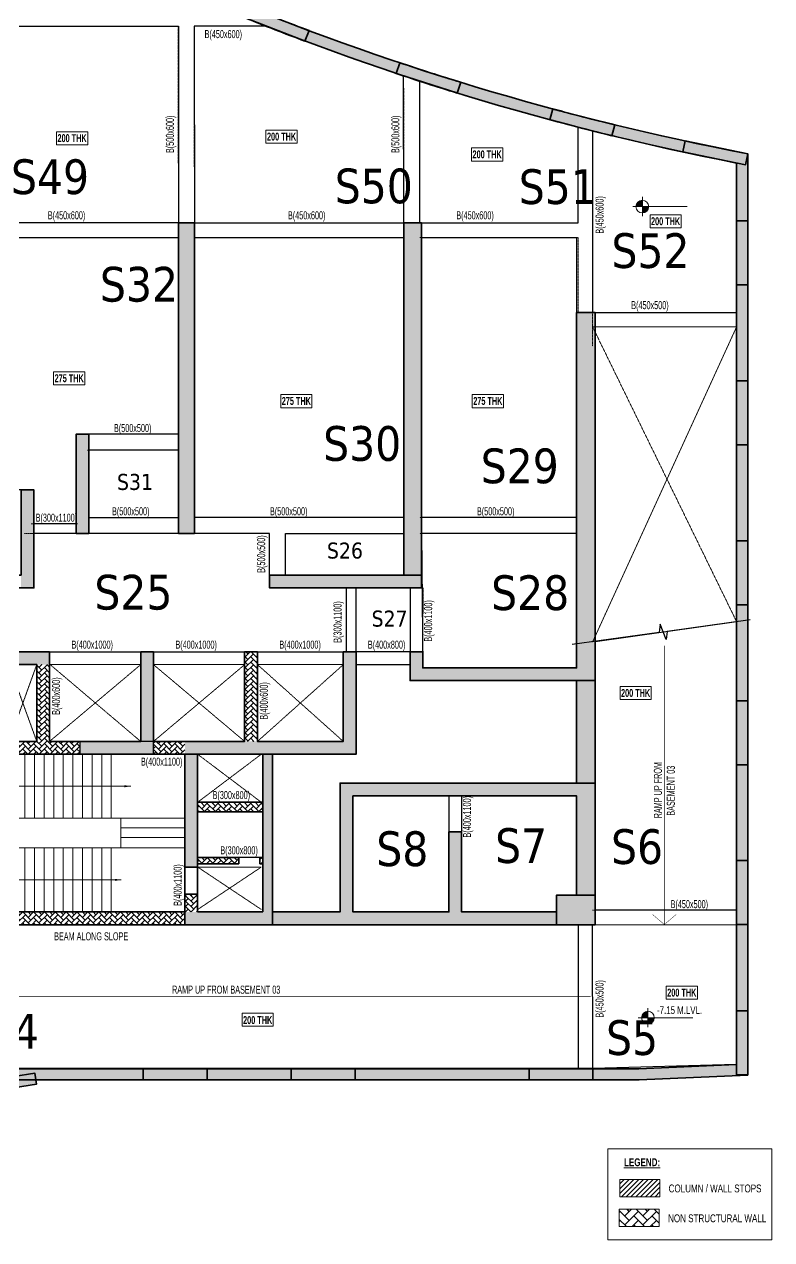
# Model space of a CAD drawing. Header units: millimetres. Extents: x -9 to 67274, y 2 to 62585.
# Drawn here: x 43906 to 67274, y 3923 to 41899 of the extents above; entities that cross this region are included whole.
import ezdxf

# ---------------------------------------------------------------- set-up
doc = ezdxf.new("R2010")
doc.units = ezdxf.units.MM
doc.linetypes.add('HIDDEN', pattern=[0.375, 0.25, -0.125])
doc.linetypes.add('HIDDEN2', pattern=[0.1875, 0.125, -0.0625])
for name, color, linetype, lineweight in [('A-ANNO-DIMS', 8, 'Continuous', 15), ('A-DETL-MISC', 35, 'Continuous', 15), ('A-FLOR-IDEN', 11, 'Continuous', 9), ('A-HIDD-ABVE', 8, 'HIDDEN', 20), ('A-HIDD-BELW', 8, 'HIDDEN2', 20), ('G-____-____-DIMS', 7, 'Continuous', 9), ('G-ANNO-TEXT', 231, 'Continuous', 9), ('S-BEAM', 7, 'Continuous', 18), ('S-BEAM-IDEN', 2, 'Continuous', 9), ('S-COL HATCH', 9, 'Continuous', 0), ('S-COLS', 5, 'Continuous', 35)]:
    doc.layers.add(name, color=color, linetype=linetype, lineweight=lineweight)
doc.layers.add('changes', color=7, linetype='Continuous')
doc.layers.add('SUNK SLAB', color=8, linetype='Continuous')
doc.styles.add('Dim.s & Anno.(Misc.)', font='ARIALN.TTF')
doc.styles.add('Swis721 LtCn BT', font='swisscl.ttf', dxfattribs={"width": 0.9, "height": 233.3551617873649})
doc.styles.add('Swis721 LtCn BT_1', font='swisscl.ttf', dxfattribs={"height": 239.9999999999999})
doc.styles.add('Swis721 LtCn BT_2', font='swisscl.ttf', dxfattribs={"height": 244.9922958397534})
doc.styles.add('Swis721 LtCn BT_B', font='', dxfattribs={"width": 0.9, "height": 246.9183359013865})
doc.styles.get('Swis721 LtCn BT_B').set_extended_font_data('Swis721 LtCn BT', bold=True)
doc.dimstyles.new('A-GFC-100', dxfattribs={"dimscale": 100, "dimtxt": 1.75, "dimasz": 1.5, "dimexe": 1.5, "dimexo": 0, "dimgap": 1, "dimtad": 1, "dimdsep": 46, "dimtxsty": 'Dim.s & Anno.(Misc.)', "dimblk": 'ARCHTICK', "dimcen": 0, "dimdle": 1.5, "dimclrd": 256, "dimclre": 8, "dimclrt": 6, "dimazin": 2, "dimtfac": 1, "dimtix": 1, "dimtmove": 2, "dimatfit": 3, "dimfxl": 1, "dimtolj": 1, "dimlwd": -1, "dimlwe": 9, "dimarcsym": 0})
pattern_1 = [(45, (-31794446.85298591, 20735559.74809882), (0, 169.7056274847714), [360, -120]), (135, (-31794362.00017216, 20735644.60091257), (1.33e-14, 169.7056274847714), [360, -120])]

# ---------------------------------------------------------------- blocks, each defined once
blk = doc.blocks.new('_ARCHTICK')
at = {"color": 0, "linetype": 'ByBlock', "const_width": 0.15}
blk.add_lwpolyline([(-0.5, -0.5), (0.5, 0.5)], dxfattribs=at)
blk = doc.blocks.new('A$C31bf04c8')
at = {"layer": 'S-COL HATCH', "transparency": 33554687}
h = blk.add_hatch(color=256, dxfattribs=at)
h.dxf.hatch_style = 1
edge = h.paths.add_edge_path()
edge.add_line((-12645.22190790623, -10575.19985628128), (46759.53647775203, -10575.19985628128))
edge.add_line((46759.53647775203, -10575.19985628128), (50154.77851886302, -10425.00601053238))
edge.add_line((50154.77851886302, -10425.00601053238), (50154.77851886302, 18362.28214049339))
edge.add_arc((65982.97857690603, 101150.6081447527), 84287.8332837242, 235.3318360843077, 259.1763076908551, ccw=False)
edge.add_arc((-8446.611141368747, 268.2098512127995), 41199.68046838963, 49.9961516128636, 101.0852321286915)
edge.add_line((-16368.03390341252, 40699.19712734222), (-15227.48269014805, 21150.0005850792))
edge.add_line((-15227.48269014805, 21150.0005850792), (-12645.22190790623, 21150.00058484077))
edge.add_line((-12645.22190790623, 21150.00058484077), (-12645.22190790623, -10575.19985628128))
edge = h.paths.add_edge_path(flags=16)
edge.add_line((-12295.22190838307, -10225.19985580444), (46751.79886502772, -10225.19985580444))
edge.add_line((46751.79886502772, -10225.19985580444), (49804.77851838618, -10090.14652299881))
edge.add_line((49804.77851838618, -10090.14652299881), (49804.77851838618, 18073.36296987534))
edge.add_arc((65982.9785742499, 101150.6081398986), 84637.83327854906, 235.3207608542366, 258.9803174311657, ccw=False)
edge.add_arc((-8446.611140910538, 268.2098531685769), 40849.68046623029, 49.97334944151059, 100.6567920093794)
edge.add_line((-16000.76089220494, 40413.33677697181), (-14897.30743341893, 21500.00058507919))
edge.add_line((-14897.30743341893, 21500.00058507919), (-12295.22190838307, 21500.00058460236))
edge.add_line((-12295.22190838307, 21500.00058460236), (-12295.22190838307, -10225.19985580444))
h = blk.add_hatch(color=256, dxfattribs=at)
h.dxf.hatch_style = 1
h.paths.add_polyline_path([(36309.7524298653, 21881.72621195018), (36441.37668698281, 22209.28438184038, -0.0060148017713095), (34576.22656182572, 22931.67414105311), (34444.98130914941, 22605.0591201894, 0.006030345616494)])
h = blk.add_hatch(color=256, dxfattribs=at)
h.dxf.hatch_style = 1
h.paths.add_polyline_path([(41069.59452968091, 20258.57727995887), (41181.79505573586, 20594.16746113077, -0.0060147708890324), (39277.29233469814, 21205.28147134558), (39165.15158186108, 20869.87012461201, 0.0060303457567743)])
h = blk.add_hatch(color=256, dxfattribs=at)
h.dxf.hatch_style = 1
h.paths.add_polyline_path([(45906.3900215365, 18925.80282298103), (46001.80741254613, 19265.37358707189, -0.0060158293301337), (44064.28255045786, 19763.36587971449), (43968.71632428839, 19423.26551262289, 0.006031451040052)])
h = blk.add_hatch(color=256, dxfattribs=at)
h.dxf.hatch_style = 1
h.paths.add_polyline_path([(48195.26784691587, 18762.7021320723), (48125.19449844583, 18419.78854798898), (50084.70069069042, 18019.36941334233), (50154.77403916046, 18362.28299696371)])
h = blk.add_hatch(color=256, dxfattribs=at)
h.dxf.hatch_style = 1
h.paths.add_polyline_path([(50154.77403869479, 16269.2822600007), (49804.77403860167, 16269.2822600007), (49804.77403860167, 14269.2822600007), (50154.77403869479, 14269.2822600007)])
h = blk.add_hatch(color=256, dxfattribs=at)
h.dxf.hatch_style = 1
h.paths.add_polyline_path([(49804.77403860167, 9269.282260000706), (50154.77403869479, 9269.282260000706), (50154.77403869479, 11269.2822600007), (49804.77403860167, 11269.2822600007)])
h = blk.add_hatch(color=256, dxfattribs=at)
h.dxf.hatch_style = 1
h.paths.add_polyline_path([(50154.77403869479, 6269.282260000705), (49804.77403860167, 6269.282260000705), (49804.77403860167, 4269.282260000705), (50154.77403869479, 4269.282260000705)])
h = blk.add_hatch(color=256, dxfattribs=at)
h.dxf.hatch_style = 1
h.paths.add_polyline_path([(50154.77403869479, 1269.282260000706), (49804.77403860167, 1269.282260000706), (49804.77403860167, -730.7177399992943), (50154.77403869479, -730.7177399992943)])
h = blk.add_hatch(color=256, dxfattribs=at)
h.dxf.hatch_style = 1
h.paths.add_polyline_path([(49804.77403860167, -5724.030083488673), (50154.77403916046, -5724.030083488673), (50154.77403916046, -3724.030083488673), (49804.77403860167, -3724.030083488673)])
h = blk.add_hatch(color=256, dxfattribs=at)
h.dxf.hatch_style = 1
h.paths.add_polyline_path([(49804.77467297017, -10420.82390606031), (50154.77467352897, -10420.82390606031), (50154.77467352897, -8420.823906060308), (49804.77467297017, -8420.823906060308)])
h = blk.add_hatch(color=256, dxfattribs=at)
h.dxf.hatch_style = 1
h.paths.add_polyline_path([(31254.68912032992, -10224.03008209169), (31254.68912079558, -10574.03008265048), (33254.68912032992, -10574.03008265048), (33254.68912126124, -10224.03008209169)])
h = blk.add_hatch(color=256, dxfattribs=at)
h.dxf.hatch_style = 1
h.paths.add_polyline_path([(35879.76312229038, -10224.03008209169), (35879.76312275603, -10574.03008265048), (37879.76312229037, -10574.03008265048), (37879.7631232217, -10224.03008209169)])
h = blk.add_hatch(color=256, dxfattribs=at)
h.dxf.hatch_style = 1
h.paths.add_polyline_path([(43314.71465666219, -10224.03008618206), (43314.71465712786, -10574.03008674085), (45314.7146566622, -10574.03008674085), (45314.71465759351, -10224.03008618206)])
h = blk.add_hatch(color=256, dxfattribs=at)
h.dxf.hatch_style = 1
h.paths.add_polyline_path([(25885.91601011902, -10678.2072516866), (25941.59233068675, -11023.75051563233), (27916.12526924908, -10705.60011218861), (27860.44894868136, -10360.05684824288)])
at = {"layer": 'S-COLS', "elevation": -6.406737e-10}
blk.add_lwpolyline([(-12645.22190790623, -10575.19985628128), (46759.53647775203, -10575.19985628128), (50154.77851886302, -10425.00601053238), (50154.77851886302, 18362.28214049339, -0.104418166803797), (18038.15277118236, 31827.21730065346, 0.2266855225477514), (-16368.03390341252, 40699.19712734222), (-15227.48269014805, 21150.0005850792), (-12645.22190790623, 21150.00058484077)], format="xyb", close=True, dxfattribs=at)
at = {"layer": 'S-COLS'}
blk.add_lwpolyline([(-12295.22190838307, -10225.19985580444), (46751.79886502772, -10225.19985580444), (49804.77851838618, -10090.14652299881), (49804.77851838618, 18073.36296987534, -0.1036025941680122), (17825.60995406657, 31548.66370105744, 0.2248253873117498), (-16000.76089220494, 40413.33677697181), (-14897.30743341893, 21500.00058507919), (-12295.22190838307, 21500.00058460236)], format="xyb", close=True, dxfattribs=at)
at = {"layer": 'S-COLS', "elevation": -4.87149e-10}
for points in [[(36441.37667029351, 22209.28438807651, -0.0060148017177295), (34576.22656182572, 22931.67414105311), (34444.98130914941, 22605.0591201894, 0.006030345616494), (36309.7524298653, 21881.72621195018), (36441.37668705732, 22209.28438202292)], [(39165.15159862116, 20869.87011900917, 0.0060303457034982), (41069.59452968091, 20258.57727995887), (41181.79505573586, 20594.16746113077, -0.0060147708890324), (39277.29233469814, 21205.28147134558), (39165.15158185736, 20869.8701245971)], [(46001.80739581585, 19265.37359115854, -0.0060158292783498), (44064.28255045786, 19763.36587971449), (43968.71632428839, 19423.26551262289, 0.006031451040052), (45906.3900215365, 18925.80282298103), (46001.80741257966, 19265.37358719855)]]:
    blk.add_lwpolyline(points, format="xyb", dxfattribs=at)
for points in [[(48195.26784691587, 18762.7021320723), (50154.77403916046, 18362.28299696371), (50084.70069069042, 18019.36941334233), (48125.19449844583, 18419.78854798898), (48195.26784691587, 18762.7021320723)], [(25885.91601011902, -10678.2072516866), (25941.59233068675, -11023.75051563233), (27916.12526924908, -10705.60011218861), (27860.44894868136, -10360.05684824288), (25885.91601011902, -10678.2072516866)]]:
    blk.add_lwpolyline(points, dxfattribs=at)
at = {"layer": 'S-COLS'}
for points, elevation in [([(49804.77403860167, 16269.2822600007), (50154.77403869479, 16269.2822600007), (50154.77403869479, 14269.2822600007), (49804.77403860167, 14269.2822600007)], -4.87149e-10), ([(49804.77403860167, 11269.2822600007), (50154.77403869479, 11269.2822600007), (50154.77403869479, 9269.282260000706), (49804.77403860167, 9269.282260000706)], -4.87149e-10), ([(49804.77403860167, 6269.282260000705), (50154.77403869479, 6269.282260000705), (50154.77403869479, 4269.282260000705), (49804.77403860167, 4269.282260000705)], -4.87149e-10), ([(49804.77403860167, 1269.282260000706), (50154.77403869479, 1269.282260000706), (50154.77403869479, -730.7177399992943), (49804.77403860167, -730.7177399992943)], -4.87149e-10), ([(49804.77403860167, -3724.030083488673), (50154.77403916046, -3724.030083488673), (50154.77403916046, -5724.030083488673), (49804.77403860167, -5724.030083488673)], -4.87149e-10), ([(49804.77467297017, -8420.823906060308), (50154.77467352897, -8420.823906060308), (50154.77467352897, -10420.82390606031), (49804.77467297017, -10420.82390606031)], -4.86958e-10), ([(31254.68912032992, -10224.03008209169), (33254.68912126124, -10224.03008209169), (33254.68912032992, -10574.03008265048), (31254.68912079558, -10574.03008265048)], -4.87149e-10), ([(35879.76312229038, -10224.03008209169), (37879.7631232217, -10224.03008209169), (37879.76312229037, -10574.03008265048), (35879.76312275603, -10574.03008265048)], -4.87149e-10), ([(43314.71465666219, -10224.03008618206), (45314.71465759351, -10224.03008618206), (45314.7146566622, -10574.03008674085), (43314.71465712786, -10574.03008674085)], 3.293981e-10)]:
    blk.add_lwpolyline(points, close=True, dxfattribs=dict(at, elevation=elevation))
blk = doc.blocks.new('Spot Elevations - M_Spot Elevation - Target Filled-23738-FIRST FLOOR  FRAMING PLAN _NTA_')
at = {"layer": 'G-____-____-DIMS'}
h = blk.add_hatch(color=256, dxfattribs=at)
edge = h.paths.add_edge_path(flags=0)
edge.add_line((1.6e-15, 0), (-1.999999999999998, 0))
edge.add_arc((-2.6e-15, 1.9e-15), 1.999999999999994, 90.00000000000023, 180.0000000000001, ccw=False)
edge.add_line((1.6e-15, 1.999999999999998), (1.6e-15, 0))
h = blk.add_hatch(color=256, dxfattribs=at)
edge = h.paths.add_edge_path(flags=0)
edge.add_line((1.6e-15, 0), (2.000000000000003, 0))
edge.add_arc((9e-15, -5.8e-15), 1.999999999999992, 269.9999999999993, 359.99999999999983, ccw=False)
edge.add_line((1.6e-15, -1.999999999999999), (1.6e-15, 0))
for p, q in [((-2.999999999999997, 0), (14, 0)), ((1.9e-15, -2.999999999999999), (1.9e-15, 2.999999999999999))]:
    blk.add_line(p, q, dxfattribs=at)
blk.add_circle((1.6e-15, 0), 2.000000000000001, dxfattribs=at)
blk = doc.blocks.new('A$C0921b736')
at = {"layer": 'S-COL HATCH', "transparency": 33554687}
h = blk.add_hatch(color=256, dxfattribs=at)
h.dxf.hatch_style = 1
h.paths.add_polyline_path([(40725.02864983677, 12975.20534372329), (40225.0033364594, 12975.20534372329), (40225.0033364594, 22675.20470356941), (40725.02864983677, 22675.20470356941)])
h = blk.add_hatch(color=256, dxfattribs=at)
h.dxf.hatch_style = 1
h.paths.add_polyline_path([(43075.00274947285, 11675.21372389793), (43075.00274947285, 11275.20037937164), (47825.00000723079, 11275.19818034023), (47825.00000723079, 11675.21152486652)])
h.paths.add_polyline_path([(47825.00030091405, 22675.20278692245), (47275.00030043721, 22675.20278692245), (47275.00000265241, 11675.21276182309), (47825.00000312924, 11675.21276182309)])
h = blk.add_hatch(color=256, dxfattribs=at)
h.dxf.hatch_style = 1
h.paths.add_polyline_path([(53250.00261548161, 8375.199839565903), (53250.00645974278, 19875.20501825586), (52675.00646021962, 19875.20503497123), (52675.00266996026, 8775.19985628128), (47865.00030091405, 8775.19985628128), (47865.00030091405, 9275.199857234955), (47464.94573882222, 9275.19985723123), (47464.94573882222, 8375.199856277555)])
h = blk.add_hatch(color=256, dxfattribs=at)
h.dxf.hatch_style = 1
h.paths.add_polyline_path([(37425.00368236005, 16075.19993472099), (37025.00355246663, 16075.19992899895), (37025.0036931336, 12975.20483279228), (37425.0036931336, 12975.20483279228)])
h = blk.add_hatch(color=256, dxfattribs=at)
h.dxf.hatch_style = 1
h.paths.add_polyline_path([(35305.00352004171, 11675.19985628128), (35305.00352004171, 11275.19985723495), (35705.00352004171, 11275.19985723495), (35705.00352004171, 14335.19997906685), (35305.00352004171, 14335.19997906685)])
h = blk.add_hatch(color=256, dxfattribs=at)
h.dxf.hatch_style = 1
h.paths.add_polyline_path([(36195.00383475423, 9275.199857234955), (32424.98373511434, 9275.199857234955), (32424.98373511434, 8875.199853420258), (36195.00383475423, 8875.199853420258)])
h = blk.add_hatch(color=256, dxfattribs=at)
h.dxf.hatch_style = 1
h.paths.add_polyline_path([(39445.00383475423, 9275.199857234955), (39045.00383378938, 9275.199857234955), (39045.00383378938, 6475.199453752487), (39445.00383475423, 6475.199453752487)])
h = blk.add_hatch(color=256, dxfattribs=at)
h.dxf.hatch_style = 1
h.paths.add_polyline_path([(40425.00396037474, 6075.199857231229), (40425.00396037474, 6475.199857234954), (45379.36065390706, 6475.199857234954), (45379.35989345982, 9275.19929081574), (45779.36065390706, 9275.19929081574), (45779.36065390706, 6075.199853420258)])
at = {"layer": 'S-COL HATCH'}
h = blk.add_hatch(dxfattribs=at)
h.set_pattern_fill('AR-HBONE', color=256, scale=30)
h.set_pattern_definition(pattern_1)
h.paths.add_polyline_path([(42695.00383379683, 6475.199453752487), (42295.00383093953, 6475.199453752487), (42295.00383093953, 9275.199857234955), (42695.00383379683, 9275.199857234955)])
h = blk.add_hatch(dxfattribs=at)
h.set_pattern_fill('AR-HBONE', color=256, scale=30)
h.set_pattern_definition(pattern_1)
h.paths.add_polyline_path([(34925.00383475423, 8875.199451070279), (34625.00383475423, 8875.199451070279), (34625.00383378938, 7775.199857234955), (32825.00347719714, 7775.199370574206), (32825.003389325, 8100.199857234954), (32525.00383475423, 8100.199857234954), (32525.00383475423, 7397.699796199798), (32825.0035792552, 7397.699796199798), (32825.00317355618, 7475.199857234954), (34625.00383378566, 7475.199857234954), (34625.00384004042, 6375.199853420258), (32825.00382754952, 6375.199853420258), (32825.00382754952, 6452.699792385101), (32525.00383475423, 6452.699792385101), (32525.00383378938, 6075.199857242406), (37145.00383379311, 6075.199853420258), (37145.00383379311, 6475.199453752487), (34925.00383378938, 6475.199453752487)])
h = blk.add_hatch(dxfattribs=at)
h.set_pattern_fill('AR-HBONE', color=256, scale=30)
h.set_pattern_definition(pattern_1)
h.paths.add_polyline_path([(36195.00383378938, 6475.199453752487), (35795.00383093953, 6475.199453752487), (35795.00383093953, 8875.199445910752), (36195.00383378938, 8875.199445910752)])
at = {"layer": 'S-COL HATCH', "transparency": 33554687}
h = blk.add_hatch(color=256, dxfattribs=at)
h.dxf.hatch_style = 1
h.paths.add_polyline_path([(39445.00343366712, 6475.199453752487), (37145.00383379311, 6475.199453752487), (37145.00383379311, 6075.199857234955), (39445.00343366712, 6075.199857234955)])
at = {"layer": 'S-COL HATCH'}
h = blk.add_hatch(dxfattribs=at)
h.set_pattern_fill('AR-HBONE', color=256, scale=30)
h.set_pattern_definition(pattern_1)
h.paths.add_polyline_path([(39445.00343366712, 6475.199453752487), (40425.00396037474, 6475.199453752487), (40425.00396037474, 6075.199853420258), (39445.00343366712, 6075.199853420258)])
at = {"layer": 'S-COL HATCH', "transparency": 33554687}
h = blk.add_hatch(color=256, dxfattribs=at)
h.dxf.hatch_style = 1
h.paths.add_polyline_path([(40425.00396037474, 6075.199853420258), (40825.00016829744, 6075.199853420258), (40825.00396037474, 6075.197065066546), (40825.00396037474, 4575.199855804443), (40825.00395882874, 4575.199855804443), (40825.00395882874, 4275.199855804443), (40825.00395968184, 2550.19985723123), (40425.00396037474, 2550.19985723123)])
h = blk.add_hatch(color=256, dxfattribs=at)
h.dxf.hatch_style = 1
h.paths.add_polyline_path([(42864.97400055453, 6075.199853420258), (43164.94573846459, 6075.199853420258), (43164.94573846459, 750), (42864.94573852047, 750), (40425.00396037474, 750), (40425.00396037474, 1150), (42864.94757630303, 1150), (42864.95538688451, 2850.000059019775), (42864.96354975551, 2850.000059001148), (42864.95549358055, 2850.005689714104)])
h = blk.add_hatch(color=256, dxfattribs=at)
h.dxf.hatch_style = 1
h.paths.add_polyline_path([(52675.00135013833, 4775.19985723868), (52675.00030091404, 1674.807420015335), (53250.00030043721, 1674.807420015335), (53250.00154577195, 5175.197100766003), (45279.36065390706, 5175.199856281281), (45279.36065390706, 1149.942919988185), (43164.94764410331, 1149.942919988185), (43164.94573852792, 749.9999992847441), (52050.00030043721, 749.9999992847441), (52050.00030043721, 1149.942919988185), (49079.36065390706, 1149.942919988185), (49079.36065390706, 3647.810049057007), (48679.32475188374, 3647.810049057007), (48679.32475188374, 1149.942919988185), (45679.36065390706, 1149.942919988185), (45679.36065390706, 4775.199857234954)])
at = {"layer": 'S-COL HATCH'}
h = blk.add_hatch(dxfattribs=at)
h.set_pattern_fill('AR-HBONE', color=256, scale=30)
h.set_pattern_definition(pattern_1)
h.paths.add_polyline_path([(40825.00395882874, 4275.199855804443), (42864.96193709224, 4275.199855916201), (42864.96331324428, 4575.199855916202), (40825.00395882874, 4575.199855804443)])
h = blk.add_hatch(dxfattribs=at)
h.set_pattern_fill('AR-HBONE', color=256, scale=30)
h.set_pattern_definition(pattern_1)
h.paths.add_polyline_path([(42114.95826495439, 2850.000288724899), (42114.95826447754, 2650.000288724899), (40825.0039601624, 2650.048025220633), (40825.0039601624, 2850.000288724899)])
h = blk.add_hatch(dxfattribs=at)
h.set_pattern_fill('AR-HBONE', color=256, scale=30)
h.set_pattern_definition(pattern_1)
h.paths.add_polyline_path([(42764.95659396052, 2850.000288724899), (42864.95539010316, 2850.000059001148), (42864.95447120815, 2650.000059001148), (42764.95659396052, 2650.000288963318)])
h = blk.add_hatch(dxfattribs=at)
h.set_pattern_fill('AR-HBONE', color=256, scale=30)
h.set_pattern_definition(pattern_1)
h.paths.add_polyline_path([(40425.00396037474, 1700.045884158462), (40825.00396037474, 1700.045884158462), (40825.00396037474, 1150), (40425.00396037474, 1150)])
at = {"layer": 'S-COL HATCH', "transparency": 33554687}
h = blk.add_hatch(color=256, dxfattribs=at)
h.dxf.hatch_style = 1
h.paths.add_polyline_path([(53250.00030043721, 1674.807420015335), (53250.00030043721, 749.9999992847441), (52050.00030043721, 749.9999992847441), (52050.00030043721, 1674.807420015335)])
at = {"layer": 'S-COL HATCH'}
h = blk.add_hatch(dxfattribs=at)
h.set_pattern_fill('AR-HBONE', color=256, scale=30)
h.set_pattern_definition(pattern_1)
h.paths.add_polyline_path([(40425.00396037474, 1150), (32825.00383379311, 1150), (32825.00383379311, 750), (40425.00396037474, 750)])
at = {"layer": 'changes'}
blk.add_lwpolyline([(39445.00343366712, 6475.199453752487), (37145.00383379311, 6475.199453752487), (37145.00383379311, 6075.199857234955), (39445.00343366712, 6075.199857234955)], close=True, dxfattribs=at)
at = {"layer": 'S-COLS'}
for p, q in [((40825.00396037474, 2550.19985723123), (40425.00781095028, 2550.19985723123)), ((40825.00396037474, 1700.045884158462), (40425.00396037474, 1700.045884158462))]:
    blk.add_line(p, q, dxfattribs=at)
for points in [[(29725.00351956487, 11275.19985723495), (29725.00351956487, 22675.19536566734), (30125.0035200417, 22675.19536566734), (30125.0035200417, 15825.19997811317), (31675.00752595067, 15825.19997811317), (31675.00752595067, 15425.19675477594), (30125.0035200417, 15425.19675477594), (30125.0035200417, 12785.19997835159), (32805.00351813436, 12785.19997835159), (32805.00351813436, 11675.19985628128), (35305.00352004171, 11675.19985628128), (35305.00352004171, 14335.19997906685), (35705.00352004171, 14335.19997906685), (35705.00352004171, 11275.19985723495), (29725.00351956487, 11275.19985723495)], [(47825.00000312924, 11675.21276182309), (47825.00030091405, 22675.20278692245), (47275.00030043721, 22675.20278692245), (47275.00000265241, 11675.21276182309), (47825.00000312924, 11675.21276182309)], [(36195.00383475423, 9275.199857234955), (32424.98373511434, 9275.199857234955)], [(34625.00383475423, 6075.199853420258), (45779.36065390706, 6075.199853420258), (45779.36065390706, 9275.199857234955), (45379.36065390706, 9275.199857234955), (45379.36065390706, 6475.199857234954), (42695.00383475422, 6475.199857234954), (42695.00383475422, 9275.199857234955)], [(39045.00383093953, 9275.199857234955), (39045.00383093953, 6475.199857234954), (36195.00383475423, 6475.199857234954), (36195.00383475423, 9275.199857234955)], [(39445.00383475423, 9275.199857234955), (39045.00383093953, 9275.199857234955)], [(42295.00383093953, 9275.199857234955), (42295.00383093953, 6475.199857234954), (39445.00383475423, 6475.199857234954), (39445.00383475423, 9275.199857234955)], [(42695.00383475422, 9275.199857234955), (42295.00383093953, 9275.199857234955)], [(40825.00396037474, 750), (40425.00396037474, 750), (40425.00396037474, 6075.199857231229)], [(40825.00396037474, 6075.199857231229), (40825.00396037474, 1150)], [(43164.97111108898, 6075.199857234955), (43164.94573852792, 750), (42864.94573852047, 750)], [(42864.94757630303, 1150), (42864.97020493075, 6075.199857234955)], [(53250.00154577195, 5175.197100661694), (53250.00030043721, 1674.807420015335), (52675.00030091404, 1674.807420015335), (52675.00135013833, 4775.19985723868), (45679.36065390706, 4775.199857234954), (45679.36065390706, 1149.942919988185), (48679.32475188374, 1149.942919988185), (48679.32475188374, 3647.810049057007), (49079.36065390706, 3647.810049057007), (49079.36065390706, 1149.942919988185), (52050.00030043721, 1149.942919988185), (52050.00030043721, 749.9999992847441), (43164.94573852792, 749.9999992847441)], [(43164.94764410331, 1149.942919988185), (45279.36065390706, 1149.942919988185), (45279.36065390706, 5175.199856281281), (53250.00154577195, 5175.197100766003)], [(40825.00290454179, 2850.000288724899), (42114.95826495439, 2850.000288724899)], [(42114.95826495439, 2850.000288724899), (42114.95826447754, 2650.000288724899)], [(42764.95826400071, 2650.000288963318), (42764.95826400071, 2850.000288724899)], [(42764.95826400071, 2850.000288724899), (42864.96354975551, 2850.000059001148)], [(42114.95826400071, 2650.000288724899), (40825.0001097992, 2650.048025369644)], [(42864.95446886867, 2650.000059001148), (42764.95826113968, 2650.000288963318)], [(32825.00383379311, 1150), (40425.00396037474, 1150), (40425.00396037474, 750), (30125.00351956487, 750)], [(40825.00396037474, 1150), (42864.94573852047, 1150)], [(42864.94573852047, 750), (40825.00396037474, 750)]]:
    blk.add_lwpolyline(points, dxfattribs=at)
for points, elevation in [([(40725.02864983677, 12975.20534372329), (40225.0033364594, 12975.20534372329), (40225.0033364594, 22675.20470356941), (40725.02864983677, 22675.20470356941)], -7.379508e-10), ([(37425.00368236005, 16075.19993472099), (37025.00355246663, 16075.19992899895), (37025.0036931336, 12975.20483279228), (37425.0036931336, 12975.20483279228)], -7.381996e-10), ([(43075.00274947285, 11675.21372389793), (47825.00000723079, 11675.21152486652), (47825.00000723079, 11275.19818034023), (43075.00274947285, 11275.20037937164)], -4.083295e-10), ([(53250.00030043721, 749.9999992847441), (52050.00030043721, 749.9999992847441), (52050.00030043721, 1674.807420015335), (53250.00030043721, 1674.807420015335)], 4.083295e-10)]:
    blk.add_lwpolyline(points, close=True, dxfattribs=dict(at, elevation=elevation))
for points in [[(53250.00261548161, 8375.19985628128), (47464.94573882222, 8375.199856277555), (47464.94573882222, 9275.19985723123), (47865.00030091405, 9275.199857234955), (47865.00030091405, 8775.19985628128), (52675.00266996026, 8775.19985628128), (52675.00646021962, 19875.20503497123), (53250.00645974278, 19875.20503497123)], [(35795.00383093953, 6475.199857234954), (34925.00383475423, 6475.199857234954), (34925.00383475423, 8875.199853420258), (35795.00383093953, 8875.199853420258)], [(40825.00395882874, 4575.199855804443), (42864.96331324428, 4575.199855916202), (42864.96193709224, 4275.199855916201), (40825.00395882874, 4275.199855804443)]]:
    blk.add_lwpolyline(points, close=True, dxfattribs=at)
blk = doc.blocks.new('A$C40398dd4')
at = {"layer": 'A-ANNO-DIMS', "ltscale": 500, "elevation": 4.012329e-10}
blk.add_lwpolyline([(5809.928524971009, 999.960521697998), (6600.000063419343, 1000.017378807068), (6599.994907855988, 1564.949750185013)], dxfattribs=at)
at = {"layer": 'A-DETL-MISC'}
for p, q in [((2300.000124931335, 4925.211443424225), (2300.000124931335, 2925.211443424225)), ((2600.000124931336, 4925.211443424225), (2600.000124931336, 2925.211443424225)), ((2900.000124931336, 4925.211443424225), (2900.000124931336, 2925.211443424225)), ((3200.000126838684, 4925.211443424225), (3200.000126838684, 2925.211443424225)), ((3500.000124931336, 4925.211443424225), (3500.000124931336, 2925.211443424225)), ((3800.000124931336, 4925.211443424225), (3800.000124931336, 2925.211443424225)), ((4100.000124931336, 4925.211443424225), (4100.000124931336, 2925.211443424225)), ((4400.000124931335, 4925.211443424225), (4400.000124931335, 2925.211443424225)), ((4700.000126838683, 4925.211443424225), (4700.000126838683, 2925.211443424225)), ((5000.000124931336, 4925.211443424225), (5000.000124931336, 2925.211443424225)), ((5300.000124931336, 4925.109315156936), (5300.000124931336, 2925.223028182984)), ((2300.000124931335, 0.0057928562164307), (2300.000124931335, 2000.005792856216)), ((2600.000124931336, 0.0057928562164307), (2600.000124931336, 2000.005792856216)), ((2900.000124931336, 0.0057928562164307), (2900.000124931336, 2000.005792856216)), ((3200.000126838684, 0.0057928562164307), (3200.000126838684, 2000.005792856216)), ((3500.000124931336, 0.0057928562164307), (3500.000124931336, 2000.005792856216)), ((3800.000124931336, 0.0057928562164307), (3800.000124931336, 2000.005792856216)), ((4100.000124931336, 0.0057928562164307), (4100.000124931336, 2000.005792856216)), ((4400.000124931335, 0.0057928562164307), (4400.000124931335, 2000.005792856216)), ((4700.000126838683, 0.0057928562164307), (4700.000126838683, 2000.005792856216)), ((5000.000124931336, 0.0057928562164307), (5000.000124931336, 2000.005792856216)), ((5300.000124931336, 0.1079204082489014), (5300.000124931336, 1999.994207382202))]:
    blk.add_line(p, q, dxfattribs=at)
for points in [[(2000.000124931335, 2925.217235565185), (0, 2925.217235565185)], [(5599.999998569488, 2925.217235565185), (7600.000124931336, 2925.217235565185)], [(2000.000124931335, 2625.217235565186), (0, 2625.217235565186)], [(2000.000124931335, 2325.217235326767), (0, 2325.217235326767)], [(5599.999998569488, 2625.217235565186), (7600.000124931336, 2625.217235565186)], [(5599.999998569488, 2325.217235326767), (7600.000124931336, 2325.217235326767)]]:
    blk.add_lwpolyline(points, dxfattribs=at)
blk.add_lwpolyline([(5599.999998569488, 2925.217235565185), (5599.999998569488, 2000.011585474014), (2000.000124931335, 2000.005792856216), (2000.000124931335, 2925.211443424225)], close=True, dxfattribs=at)
at = {"layer": 'A-DETL-MISC', "elevation": 4.012329e-10}
for points in [[(2000.000124931335, 2000.011585474014), (0, 2000.011585474014)], [(5599.999998569488, 2000.011585474014), (7600.000124931336, 2000.011585474014)]]:
    blk.add_lwpolyline(points, dxfattribs=at)
at = {"layer": 'A-ANNO-DIMS', "ltscale": 500}
for points in [[(1688.385704517364, 3925.211443424225), (5509.928524971009, 3925.16617178917)], [(6599.994907855988, 1564.949750185013), (6600.040178775788, 3126.397791862488)], [(1988.385702610016, 1000.005792856216), (5809.928524971009, 999.960521697998)]]:
    blk.add_leader(points, dimstyle='A-GFC-100', override={"dimasz": 2, "dimtad": 0, "dimfxl": 0.18, "dimarcsym": 1}, dxfattribs=at)

msp = doc.modelspace()

# ---------------------------------------------------------------- hatches: boundary and pattern name
at = {"layer": 'S-COL HATCH', "transparency": 33554687}
h = msp.add_hatch(color=256, dxfattribs=at)
h.dxf.hatch_style = 1
h.paths.add_polyline_path([(61750.681846826, 21390.63679004067), (61175.68058148645, 21390.63679004067), (61175.68071976922, 18190.63413391613), (61750.68198510878, 18190.63413391613)])
at = {"layer": 'SUNK SLAB'}
h = msp.add_hatch(dxfattribs=at)
h.set_pattern_fill('ANSI31', color=8, scale=850, style=0)
h.set_pattern_definition([(45, (-31296076.33347384, 20970820.9590325), (-75.13009550107068, 75.13009550107068), [])])
h.paths.add_polyline_path([(63773.89843113594, 5807.493219338144), (63773.89843113594, 5266.262231416788), (62524.21268842987, 5266.262231416788), (62524.21268842987, 5807.493219338144)], flags=0)
h = msp.add_hatch(dxfattribs=at)
h.set_pattern_fill('AR-HBONE', color=8, scale=50, style=0)
h.set_pattern_definition([(45, (-31296092.9161157, 20968403.1990586), (0, 282.842712474619), [600, -200]), (135, (-31295951.49475945, 20968544.62041485), (2.22e-14, 282.842712474619), [600, -200])])
h.paths.add_polyline_path([(63757.31578928105, 4874.60533885264), (63757.31578928105, 4333.374350931282), (62507.630046575, 4333.374350931282), (62507.630046575, 4874.60533885264)], flags=0)

# ---------------------------------------------------------------- linework, layer by layer
at = {"elevation": -1.1425069e-09}
msp.add_lwpolyline([(66605.23630680762, 23295.51599637398), (64003.80240421616, 22931.73544955978), (63976.5274100738, 22675.48884041959), (63783.48647348456, 23153.3593216201), (63756.21147934966, 22897.11271247992), (61036.53006671242, 22516.7966143226)], dxfattribs=at)
at = {"layer": 'A-FLOR-IDEN', "color": 8, "flags": 128}
for points, elevation in [([(45888.12510673575, 38544.12736780548), (45888.12510673575, 38132.30197098085), (44910.62510673575, 38132.30197098085), (44910.62510673575, 38544.12736780548)], -7.376485e-10), ([(45888.12510673575, 38544.12736780548), (45888.12510673575, 38132.30197098085), (44910.62510673575, 38132.30197098085), (44910.62510673575, 38544.12736780548)], -7.376485e-10), ([(52439.62510673575, 38592.62736780548), (52439.62510673575, 38180.80197098085), (51462.12510673575, 38180.80197098085), (51462.12510673575, 38592.62736780548)], -7.376485e-10), ([(52439.62510673575, 38592.62736780548), (52439.62510673575, 38180.80197098085), (51462.12510673575, 38180.80197098085), (51462.12510673575, 38592.62736780548)], -7.376485e-10), ([(58864.62510673575, 38037.12736780548), (58864.62510673575, 37625.30197098085), (57887.12510673575, 37625.30197098085), (57887.12510673575, 38037.12736780548)], -7.376485e-10), ([(58864.62510673575, 38037.12736780548), (58864.62510673575, 37625.30197098085), (57887.12510673575, 37625.30197098085), (57887.12510673575, 38037.12736780548)], -7.376485e-10), ([(64446.62510673575, 35948.12736780548), (64446.62510673575, 35536.30197098085), (63469.12510673575, 35536.30197098085), (63469.12510673575, 35948.12736780548)], -7.376485e-10), ([(64446.62510673575, 35948.12736780548), (64446.62510673575, 35536.30197098085), (63469.12510673575, 35536.30197098085), (63469.12510673575, 35948.12736780548)], -7.376485e-10), ([(45797.8258859577, 31042.16095108145), (45797.8258859577, 30630.33555425683), (44820.3258859577, 30630.33555425683), (44820.3258859577, 31042.16095108145)], -1.2247975e-09), ([(52900.8258859577, 30332.16095108145), (52900.8258859577, 29920.33555425683), (51923.3258859577, 29920.33555425683), (51923.3258859577, 30332.16095108145)], -1.2247975e-09), ([(58887.8258859577, 30332.16095108145), (58887.8258859577, 29920.33555425683), (57910.3258859577, 29920.33555425683), (57910.3258859577, 30332.16095108145)], -1.2247975e-09), ([(51691.57474361234, 11004.09565728881), (51691.57474361234, 10592.27026046418), (50714.07474361233, 10592.27026046418), (50714.07474361233, 11004.09565728881)], -1.1459779e-09)]:
    msp.add_lwpolyline(points, close=True, dxfattribs=dict(at, elevation=elevation))
for points in [[(63508.9597410845, 21208.70609356814), (63508.9597410845, 20796.88069674352), (62531.4597410845, 20796.88069674352), (62531.4597410845, 21208.70609356814)], [(64952.45974337183, 11846.20609356814), (64952.45974337183, 11434.38069674351), (63974.95974337183, 11434.38069674351), (63974.95974337183, 11846.20609356814)]]:
    msp.add_lwpolyline(points, close=True, dxfattribs=at)
at = {"layer": 'A-HIDD-ABVE', "linetype": 'HIDDEN'}
for p, q in [((61675.67827003322, 22606.17412365207, -1.1425069e-09), (66176.09957282864, 32441.80309552678, -1.4752969e-09)), ((61675.75821523241, 32441.80309552306, -1.4753017e-09), (66176.09957282864, 23235.50617041418, -1.1425069e-09)), ((44295.67787682883, 21891.79751563424, -1.5541164e-09), (43425.67787683628, 19491.79751563423, -1.5541164e-09)), ((44295.67787683629, 19491.79751563423, -1.5541164e-09), (43425.67787682884, 21891.79751563424, -1.5541164e-09)), ((47545.67835260801, 21891.7979191167, -1.5541164e-09), (44695.67835260801, 19491.79751563423, -1.5541164e-09)), ((47545.67835260801, 19491.79751563423, -1.5541164e-09), (44715.67835260801, 21891.79791916513, -1.5582992e-09)), ((50795.6778771194, 21891.7979191167, -1.5541164e-09), (47945.67747700088, 19491.79751563423, -1.5499337e-09)), ((50795.6778771194, 19491.7979191167, -1.5541164e-09), (47945.67747700088, 21891.79751563424, -1.5499337e-09)), ((53880.03469694279, 21891.7979191167, -1.5541164e-09), (51195.67787683628, 19491.7979191167, -1.5541164e-09)), ((53880.03469694279, 19491.7979191167, -1.5541164e-09), (51195.67787683628, 21891.79791887828, -1.5541164e-09)), ((49325.67921563111, 19091.79566730538, -1.5541164e-09), (51315.6385663288, 17591.7981475217, -1.5541164e-09)), ((49325.68577232085, 17591.79791768619, -1.5541164e-09), (51315.62163764112, 19091.79543834904, -1.5533665e-09)), ((49325.67920876913, 15566.59835015216, -1.5541164e-09), (51315.61960756652, 14241.45661862918, -1.5533665e-09)), ((49325.6819110351, 14241.44629033633, -1.5541164e-09), (51315.6177850204, 15566.59835088232, -1.5541164e-09))]:
    msp.add_line(p, q, dxfattribs=at)
at = {"layer": 'changes', "color": 1}
for points, elevation in [([(42168.25367782883, 41841.80276427024), (48725.68256780378, 41841.80276427024), (48725.68256780378, 35690.6416373288), (42168.25367782883, 35690.6416373288)], -1.4147888e-09), ([(42175.68275138609, 35241.80084951574), (48725.68256780378, 35241.80084948966), (48725.68256780378, 29091.797997318), (45525.68278381102, 29090.63686275834), (45525.68291081361, 26291.80298050472), (44205.68275138609, 26291.80298050472), (44205.68275138609, 27350.63691282624), (42175.68275138609, 27351.79804166385)], -1.5541164e-09), ([(49225.70788118116, 35241.80084948966), (55775.67928276084, 35241.80084948966), (55775.67928276084, 26491.80298050472), (49225.70788118116, 26491.80298050472)], -2.2920672e-09), ([(56325.67952011399, 35241.80084747428), (61175.67952573917, 35241.80084747428), (61175.67952573917, 26491.80298050472), (56325.67952011399, 26491.80298050472)], -1.5541164e-09), ([(48725.67858735346, 28591.797997318), (45925.68292273454, 28591.797997318), (45925.68292273454, 26491.80298050472), (48725.67858735346, 26491.80298050472)], -2.2920672e-09), ([(38675.67755926274, 24291.79791959354), (38675.67755926274, 22291.79791959354), (53980.03469694279, 22291.79791983196), (53980.03469694279, 24290.63620002547), (51575.68198081724, 24290.63620002547), (51575.67679250859, 25991.80277286821), (44205.68275138609, 25991.80277286821), (44205.68275138609, 24290.63679099435)], -1.1459779e-09), ([(52075.67679250859, 25991.80275933424), (55775.67923399679, 25991.80275933424), (55775.67923399679, 24690.64969558248), (52075.67679250859, 24690.64969558248)], -1.5541164e-09), ([(61175.67935500912, 25991.80251297706), (56325.67926969997, 25991.80264427864), (56365.67953225844, 21790.63679004067), (61175.67935500912, 21790.63679004067)], -1.5541164e-09), ([(54280.03469694279, 24291.79844196865), (55965.62497016661, 24291.79844196865), (55965.62497016661, 22290.63679099062), (54280.03469694279, 22290.63679099062)], -1.9683305e-09), ([(61750.68225666754, 22616.66256667652), (66176.09957282864, 23235.50617041418), (66176.09509304039, 14216.59806235858), (61750.67953178159, 14216.59806235858)], -1.5541164e-09), ([(54280.03469694279, 21891.79791983196), (55965.62497016661, 21891.79791982823), (55965.62497016661, 21390.63679003694), (61175.68058148645, 21390.63679004067), (61175.68071976922, 18190.63423330688), (53780.03988525144, 18190.63679004067), (53780.03988525144, 14165.37985374757), (51665.62687545143, 14165.37985374757), (51665.65034243338, 19090.63678717964), (54280.03988525144, 19090.63678717964)], -1.5541164e-09), ([(54180.03988525144, 17790.63679099434), (57180.00398322813, 17790.63679099434), (57180.00398322813, 14165.37985374757), (54180.03988525144, 14165.37985374757)], -1.5541164e-09), ([(57580.03558793538, 17790.63679099434), (57580.03988525144, 14165.37985374757), (60550.6795317816, 14165.37985374757), (60550.6795317816, 14690.24435377472), (61175.67953225844, 14690.24435377472), (61175.67953225844, 17790.63679099807)], -1.5541164e-09), ([(49325.68319018058, 17290.63678956383), (51365.64278110735, 17290.63678956383), (51365.64278110735, 15865.43699276053), (49325.68319018058, 15865.43699276053)], -1.5541164e-09), ([(38675.67756117009, 13765.43693375938), (61225.67554904394, 13765.43693375938), (61225.67554904394, 9272.302482913969), (38675.67756117009, 9272.302482913969)], -1.5541164e-09)]:
    msp.add_lwpolyline(points, close=True, dxfattribs=dict(at, elevation=elevation))
at = {"layer": 'changes', "color": 1, "elevation": -2.2920672e-09}
msp.add_lwpolyline([(49225.70269144199, 35691.80084950456), (55775.67434204243, 35691.80084951946), (55766.42776377372, 40285.15871921905, -0.0120740982767414), (51458.75333623461, 41841.80276427396), (49213.30988661818, 41841.80276425906)], format="xyb", close=True, dxfattribs=at)
at = {"layer": 'changes', "color": 1}
for points, elevation in [([(56266.74746470026, 40126.34313499906), (56266.74746470026, 35690.63972068184), (61175.68311203889, 35691.80084984356), (61225.76082544647, 35691.80056368166), (61225.76082543902, 38681.48551310205, -0.0150055959544583), (56266.74746470026, 40126.34313499906)], -1.3865815e-09), ([(61675.75821524732, 38566.81204492578), (61675.75821523241, 32891.80309552306), (66176.09957282864, 32891.80309552679), (66176.09957282864, 37565.16088694686, -0.0139149540609503), (61675.75821524732, 38570.56909054869)], -1.9624459e-09)]:
    msp.add_lwpolyline(points, format="xyb", dxfattribs=dict(at, elevation=elevation))
at = {"layer": 'changes', "color": 1, "elevation": -1.145787e-09}
msp.add_lwpolyline([(61675.67554904394, 13765.43693304413), (66176.09509304039, 13767.76783358284), (66176.09957282864, 9401.651394072707), (61681.27026912443, 9267.76783088946), (61675.67554904394, 13765.43693304413)], dxfattribs=at)
at = {"layer": 'G-ANNO-TEXT', "color": 7, "elevation": -7.376485e-10}
for points in [[(62155.69876563423, 6763.318664591547), (67274.36867463462, 6763.318664591547), (67274.36867463462, 3923.451117958661), (62155.69876563423, 3923.451117958661)], [(63773.89843113594, 5807.493219338144), (63773.89843113594, 5266.262231416788), (62524.21268842987, 5266.262231416788), (62524.21268842987, 5807.493219338144)], [(63757.31578928105, 4874.60533885264), (63757.31578928105, 4333.374350931282), (62507.630046575, 4333.374350931282), (62507.630046575, 4874.60533885264)]]:
    msp.add_lwpolyline(points, close=True, dxfattribs=at)
at = {"layer": 'S-BEAM', "linetype": 'HIDDEN'}
for p, q in [((42168.25367782138, 41841.80276427396, -1.238442e-09), (48713.30988661818, 41841.80276427396, -1.4301437e-09)), ((48725.6900359454, 35691.80276616642, -2.2920672e-09), (48713.30988662563, 41841.80276425906, -2.059723e-09)), ((49213.30988661818, 41841.80276427396, -1.4447885e-09), (51469.51687860362, 41841.80276427396, -1.5108718e-09)), ((49225.69003594539, 35691.80276616642, -2.2920672e-09), (49213.30988661818, 41841.80276425906, -2.059723e-09)), ((55775.67434204243, 35691.80084951946, -1.5541164e-09), (55766.41767930857, 40290.16830826902, -1.3803922e-09)), ((56275.67434204243, 35691.80084951946, -1.5541164e-09), (56266.74746470026, 40126.34313499906, -1.3865815e-09)), ((61225.76082544647, 35691.80056368166, -1.3532777e-09), (61225.76082543902, 38685.25872096026, -1.1385623e-09)), ((61675.75821523241, 31841.80276950428, -1.6744991e-09), (61675.75821524732, 38570.56909054869)), ((42175.70572746418, 35691.80084951946, -1.5541164e-09), (48725.67737806462, 35691.80084950456, -2.2920672e-09)), ((55775.67434204243, 35691.80084951946, -1.5541164e-09), (49225.70269144199, 35691.80084950456, -2.2920672e-09)), ((61175.68311203889, 35691.80084984356, -1.3532777e-09), (56275.6743429961, 35691.80084951946, -1.5541164e-09)), ((42175.70572746418, 35241.80084951574, -1.5541164e-09), (48725.67737806462, 35241.80084948966, -1.555019e-09)), ((55775.67434204243, 35241.80084951574, -1.5541164e-09), (49225.70269144199, 35241.80084948966, -1.555019e-09)), ((61225.76082545392, 35241.80064689347, -1.3855554e-09), (56275.67434304081, 35241.80084951946, -1.5541164e-09)), ((61225.76082543902, 32891.8030540047, -1.5541165e-09), (61225.76082545392, 35241.80064689347, -1.3855554e-09)), ((66189.96439474694, 32891.80309552679, -1.7536841e-09), (61675.68170834951, 32891.80309552306, -1.4752969e-09)), ((45875.6789332541, 29091.797997318, -2.2923161e-09), (48725.67858735346, 29091.797997318, -2.2920672e-09)), ((45875.6789332541, 28591.797997318, -2.2923161e-09), (48725.67858735346, 28591.797997318, -2.2920672e-09)), ((45575.67892134063, 26291.80298050472, -1.8097965e-09), (44123.27953840665, 26291.80298050472, -1.5874315e-09)), ((48725.67858735346, 26491.80298050472, -2.2920672e-09), (45925.67894457899, 26491.80298050472, -1.8633822e-09)), ((55775.67530227326, 26491.80298050472, -1.5541164e-09), (49225.70390073083, 26491.80298050472, -1.5541164e-09)), ((61175.67952573917, 26491.80298050472, -1.5541164e-09), (56275.67530275009, 26491.80298050472, -1.5541164e-09)), ((51575.67800036691, 25991.80277286821, -1.5541164e-09), (43905.67877093576, 25991.80298050472, -1.5541164e-09)), ((51575.67679250859, 24691.81178649494, -1.9683305e-09), (51575.67679250859, 25991.80350264141, -1.9683305e-09)), ((52075.67679250859, 24691.81178649494, -1.9683305e-09), (52075.67679250859, 25991.80350264141, -1.9683305e-09)), ((55775.67528873555, 25991.80265916863, -1.5541164e-09), (52075.67679250113, 25991.80275933424, -1.5541164e-09)), ((61175.67935500912, 25991.80251297706, -1.5541164e-09), (56275.67528921239, 25991.80264563092, -1.5541164e-09)), ((53980.03469694279, 22291.79791983196, -1.5541164e-09), (53980.03469694279, 24291.79844196865, -1.9683305e-09)), ((54280.03469694279, 22291.79791983196, -1.5541164e-09), (54280.03469694279, 24291.79844196865, -1.9683305e-09)), ((55975.67434240751, 24291.79844196865, -1.5541164e-09), (55975.67434240751, 22291.79791983196, -1.5541164e-09)), ((56375.67720519625, 24291.79734245294, -1.9683305e-09), (56365.67434394978, 22291.79791983196, -1.5541164e-09)), ((47545.67908469461, 22291.79791983941, -1.5485008e-09), (44695.67908469461, 22291.79791982078, -1.5533625e-09)), ((50795.67908469461, 22291.79791983569, -1.5485008e-09), (47945.67908469461, 22291.79791982078, -1.5533625e-09)), ((53880.03590480112, 22291.79791983569, -1.5487833e-09), (51195.67908469461, 22291.79791982078, -1.5533625e-09)), ((55975.67434240751, 22291.79791982824, -1.5541164e-09), (54280.03469694279, 22291.79791983196, -1.5541164e-09)), ((55975.67434240751, 21891.79791982823, -1.5541164e-09), (54280.03469694279, 21891.79791983196, -1.5541164e-09)), ((57180.00000049047, 16664.40811165401, -1.145787e-09), (57180.00000049047, 17791.79791983196, -1.1521868e-09)), ((57580.03558793538, 16664.40811165401, -1.145787e-09), (57580.03558793538, 17791.79791983196, -1.1521868e-09)), ((51215.63280079387, 15866.59835060664, -1.5541164e-09), (50565.63280174755, 15866.59835215636, -1.5541164e-09)), ((61675.67555361859, 14216.59806235858, -1.0286164e-09), (66190.04211071007, 14216.59806235858, -1.4713163e-09)), ((61225.67554904394, 13766.59806445964, -1.1472006e-09), (61225.67554904394, 9272.302482913969, -1.1459063e-09)), ((61675.67554904394, 13766.59806445964, -1.1472006e-09), (61675.67554904394, 9285.628536507274, -1.145904e-09)), ((61675.67555361859, 13766.59806235858), (66190.0402702155, 13766.59806235858, -1.1461689e-09))]:
    msp.add_line(p, q, dxfattribs=at)
at = {"layer": 'S-BEAM'}
for p, q in [((66189.96439751856, 32441.80309552678, -1.7536841e-09), (61675.60399445765, 32441.80309552306, -1.4752921e-09)), ((47545.67835346483, 21891.79791983569, -1.5485008e-09), (44715.67835183315, 21891.79791981706, -1.5533284e-09)), ((50795.67787796132, 21891.79791983569, -1.5485008e-09), (47945.67908469461, 21891.79791981706, -1.5533625e-09)), ((53880.03469774, 21891.79791983196, -1.5487833e-09), (51195.67908469461, 21891.79791981706, -1.5533625e-09)), ((51315.62854748837, 15566.59835088232, -1.5541164e-09), (49325.67849924288, 15566.59835015216, -1.5541164e-09))]:
    msp.add_line(p, q, dxfattribs=at)
at = {"layer": 'S-BEAM', "const_width": 12.5}
for points, elevation in [([(63917.21851633362, 22483.40602271983), (63917.21851633362, 13772.40602271982)], -7.376485e-10), ([(64292.21851633363, 14088.76376502939), (63917.21851633362, 13772.40602271982), (63542.21851633362, 14088.76376502939)], -7.376485e-10), ([(38225.67908657216, 11516.59808379018), (61615.66237532966, 11516.5980599744)], -1.1459779e-09)]:
    msp.add_lwpolyline(points, dxfattribs=dict(at, elevation=elevation))
at = {"layer": 'S-COLS', "elevation": -1.5541164e-09}
msp.add_lwpolyline([(61750.681846826, 21390.63679004067), (61175.68058148645, 21390.63679004067), (61175.68071976922, 18190.63413391613), (61750.68198510878, 18190.63413391613)], close=True, dxfattribs=at)

# ---------------------------------------------------------------- block references
at = {"layer": 'A-HIDD-BELW', "color": 3}
msp.add_blockref('A$C31bf04c8', (16371.32105444245, 19491.79791707152, -1.4752969e-09), dxfattribs=at)
at = {"layer": 'changes'}
msp.add_blockref('A$C0921b736', (8500.679231344388, 13015.43693375939, -1.5541164e-09), dxfattribs=at)
at = {"layer": 'G-____-____-DIMS', "xscale": 99.99999999999991, "yscale": 99.99999999999991, "zscale": 99.99999999999991}
for p in [(63230.51313370339, 36203.82999871277), (63403.64656054847, 10859.68016440772)]:
    msp.add_blockref('Spot Elevations - M_Spot Elevation - Target Filled-23738-FIRST FLOOR  FRAMING PLAN _NTA_', p, dxfattribs=at)
at = {"layer": 'S-BEAM-IDEN', "xscale": -1}
msp.add_blockref('A$C40398dd4', (48925.67800176762, 14166.59806164333, -1.5541164e-09), dxfattribs=at)

# ---------------------------------------------------------------- texts
at = {"layer": 'A-FLOR-IDEN', "color": 1, "char_height": 246.9183359013865, "width": 1154.999999999998, "attachment_point": 2, "line_spacing_factor": 0.9642671421142559, "style": 'Swis721 LtCn BT_B'}
for s, insert in [('200 THK', (45399.37510673575, 38466.08538624623)), ('200 THK', (45399.37510673575, 38466.08538624623)), ('200 THK', (51950.87510673575, 38514.58538624623)), ('200 THK', (51950.87510673575, 38514.58538624623)), ('200 THK', (58375.87510673575, 37959.08538624623)), ('200 THK', (58375.87510673575, 37959.08538624623)), ('200 THK', (63957.87510673575, 35870.08538624623)), ('200 THK', (63957.87510673575, 35870.08538624623)), ('275 THK', (45309.0758859577, 30964.11896952221, -1.2992804e-09)), ('275 THK', (52412.0758859577, 30254.11896952221, -1.2992804e-09)), ('275 THK', (58399.0758859577, 30254.11896952221, -1.2992804e-09)), ('200 THK', (63020.2097410845, 21130.6641120089)), ('200 THK', (64463.70974337183, 11768.16411200889)), ('200 THK', (51202.82474361233, 10908.05367572957, -1.1414504e-09))]:
    msp.add_mtext(s, dxfattribs=dict(at, insert=insert))
at = {"layer": 'changes', "attachment_point": 1, "style": 'Dim.s & Anno.(Misc.)'}
for s, insert, char_height in [('{\\fTahoma|b0|i0|c0|p34;S49}', (43490.26245573036, 37679.44958569834), 1084.700944309864), ('{\\fTahoma|b0|i0|c0|p34;S50}', (53612.96787693969, 37391.59641150364), 1084.700944309864), ('{\\fTahoma|b0|i0|c0|p34;S51}', (59365.35213735573, 37369.13376380482), 1084.700944309864), ('{\\fTahoma|b0|i0|c0|p34;S52}', (62264.02971849464, 35370.9277293233), 1084.700944309864), ('{\\fTahoma|b0|i0|c0|p34;S32}', (46271.45425060264, 34320.34107770005), 1084.700944309864), ('{\\fTahoma|b0|i0|c0|p34;S30}', (53250.0321312385, 29345.13394876549), 1084.700944309864), ('{\\fTahoma|b0|i0|c0|p34;S29}', (58176.26368028544, 28645.69450262168), 1084.700944309864), ('{\\fTahoma|b0|i0|c0|p34;S31}', (46804.62904074661, 27850.4289318172, -1.9624459e-09), 500), ('{\\fTahoma|b0|i0|c0|p34;S26}', (53368.54630030565, 25706.12841593453, -1.9624459e-09), 500), ('{\\fTahoma|b0|i0|c0|p34;S25}', (46096.2678510683, 24698.23830009231), 1084.700944309864), ('{\\fTahoma|b0|i0|c0|p34;S28}', (58501.98308630161, 24682.46865953484), 1084.700944309864), ('{\\fTahoma|b0|i0|c0|p34;S27}', (54763.95058218263, 23579.90683647224, -1.9624459e-09), 500), ('{\\fTahoma|b0|i0|c0|p34;S7}', (58626.4451991307, 16779.26617654392), 1084.700944309864), ('{\\fTahoma|b0|i0|c0|p34;S6}', (62250.49397732936, 16748.93491548278), 1084.700944309864), ('{\\fTahoma|b0|i0|c0|p34;S8}', (54912.51020546131, 16682.87071357646), 1084.700944309864), ('{\\fTahoma|b0|i0|c0|p34;S4}', (42734.06756882242, 10976.84246585497), 1084.700944309864), ('{\\fTahoma|b0|i0|c0|p34;S5}', (62094.62449793391, 10780.53670116492), 1084.700944309864)]:
    msp.add_mtext_dynamic_manual_height_columns(s, width=6038.663796383888, gutter_width=5423.504721549321, heights=[1159.321710586588], dxfattribs=dict(at, insert=insert, char_height=char_height))
at = {"layer": 'G-____-____-DIMS', "insert": (63689.0296211826, 11215.29021182262), "char_height": 239.9999999999999, "width": 1683.880654475457, "attachment_point": 1, "line_spacing_factor": 0.970125592708619, "style": 'Swis721 LtCn BT_1'}
msp.add_mtext('-7.15 M.LVL.', dxfattribs=at)
at = {"layer": 'G-ANNO-TEXT', "color": 7, "char_height": 244.9922958397534, "attachment_point": 1, "line_spacing_factor": 0.9718478586403113, "style": 'Swis721 LtCn BT_2'}
for s, insert, width in [('\\fSwis721 LtCn BT|b1|i0|c0|p34|;\\LLEGEND:', (62656.01899403207, 6465.786960869815), 1299), ('COLUMN / WALL STOPS', (64051.92076139026, 5646.778873145367), 3845.238102011382), ('NON STRUCTURAL WALL', (64035.33811953537, 4713.890992659862), 3845.238102011382)]:
    msp.add_mtext(s, dxfattribs=dict(at, insert=insert, width=width))
at = {"layer": 'S-BEAM-IDEN', "style": 'Swis721 LtCn BT', "width": 0.8}
for s, rotation, p in [('B(450x600)', 359.9999999999997, (49542.15969778471, 41468.13609758743, -1.2386793e-09)), ('B(500x600)', 90.00000000000031, (48582.96941318236, 37875.82885729128, -2.1834555e-09)), ('B(500x600)', 90.00000000000031, (55632.9537192794, 37875.82694064432, -1.4455048e-09)), ('B(450x600)', 90.00000000000033, (62017.96247997008, 35358.89300380254, -1.3612089e-09)), ('B(500x500)', 359.9999999999997, (51587.98720529548, 26558.49781242737, -1.5537191e-09)), ('B(500x500)', 359.9999999999997, (58058.98720529548, 26558.49781242737, -1.5537191e-09)), ('B(500x500)', 90.00000000000033, (51437.13363572828, 24760.46102678382, -1.5505343e-09)), ('B(300x1100)', 90.00000000000033, (53825.63363572828, 22574.31358248347, -1.5505343e-09)), ('B(400x1100)', 90.00000000000033, (56657.88121840976, 22609.78728697055, -1.3606361e-09)), ('B(400x600)', 89.99999999999969, (45022.87772353612, 20323.2468866294, -2.2903767e-09)), ('B(400x600)', 89.99999999999969, (51520.18644592039, 20171.58201550299, -2.2903767e-09)), ('B(400x1100)', 359.9999999999997, (47552.06945659838, 18735.47085165584)), ('RAMP UP FROM', 90.00000000000031, (63840.41647761188, 17088.20184152925, -1.0656802e-09)), ('BASEMENT 03', 90.00000000000031, (64245.3530853825, 17172.2778572587, -1.0656802e-09)), ('B(300x800)', 359.9999999999997, (49792.81027058386, 17691.21392764502, -1.55321e-09)), ('B(400x1100)', 90.00000000000033, (57872.24277697377, 16489.86987333351)), ('B(400x1100)', 90.00000000000031, (48825.51313370339, 14355.15516472214)), ('BEAM ALONG SLOPE', 359.9999999999997, (44838.3350143569, 13277.8433046227, -1.55321e-09)), ('B(450x500)', 90.00000000000033, (62016.70916521423, 10863.13019143023, -1.141397e-09))]:
    msp.add_text(s, height=250, rotation=rotation, dxfattribs=at).set_placement(p)
for s, p in [('B(450x600)', (44642.14571054898, 35806.77098774517, -1.5534522e-09)), ('B(450x600)', (52150.44668559603, 35806.77098774517, -1.5534522e-09)), ('B(450x600)', (57414.4430048304, 35806.77098774517, -1.5534522e-09)), ('B(450x500)', (62881.97628515832, 32999.15515400821, -1.6885435e-09)), ('B(500x500)', (46709.53909318022, 29158.49282924065, -1.781251e-09)), ('B(300x1100)', (44261.13941171639, 26358.49781242737, -1.5537191e-09)), ('B(500x500)', (46649.20416070394, 26558.49781242737, -1.5537191e-09)), ('B(400x1000)', (45381.27101721488, 22391.20234450677, -1.5505343e-09)), ('B(400x1000)', (48631.27101721488, 22391.20234450677, -1.5505343e-09)), ('B(400x1000)', (51881.27101721487, 22391.20234450677, -1.5505343e-09)), ('B(400x800)', (54648.30091886096, 22391.20234450677, -1.5505343e-09)), ('B(300x800)', (50036.81844022743, 15966.00277528518, -1.55321e-09)), ('B(450x500)', (64112.78606270127, 14282.64620196425, -1.3807819e-09)), ('RAMP UP FROM BASEMENT 03', (48525.28458115331, 11611.76951412835, -1.0656802e-09))]:
    msp.add_text(s, height=250, dxfattribs=at).set_placement(p)

doc.saveas('drawing.dxf')
